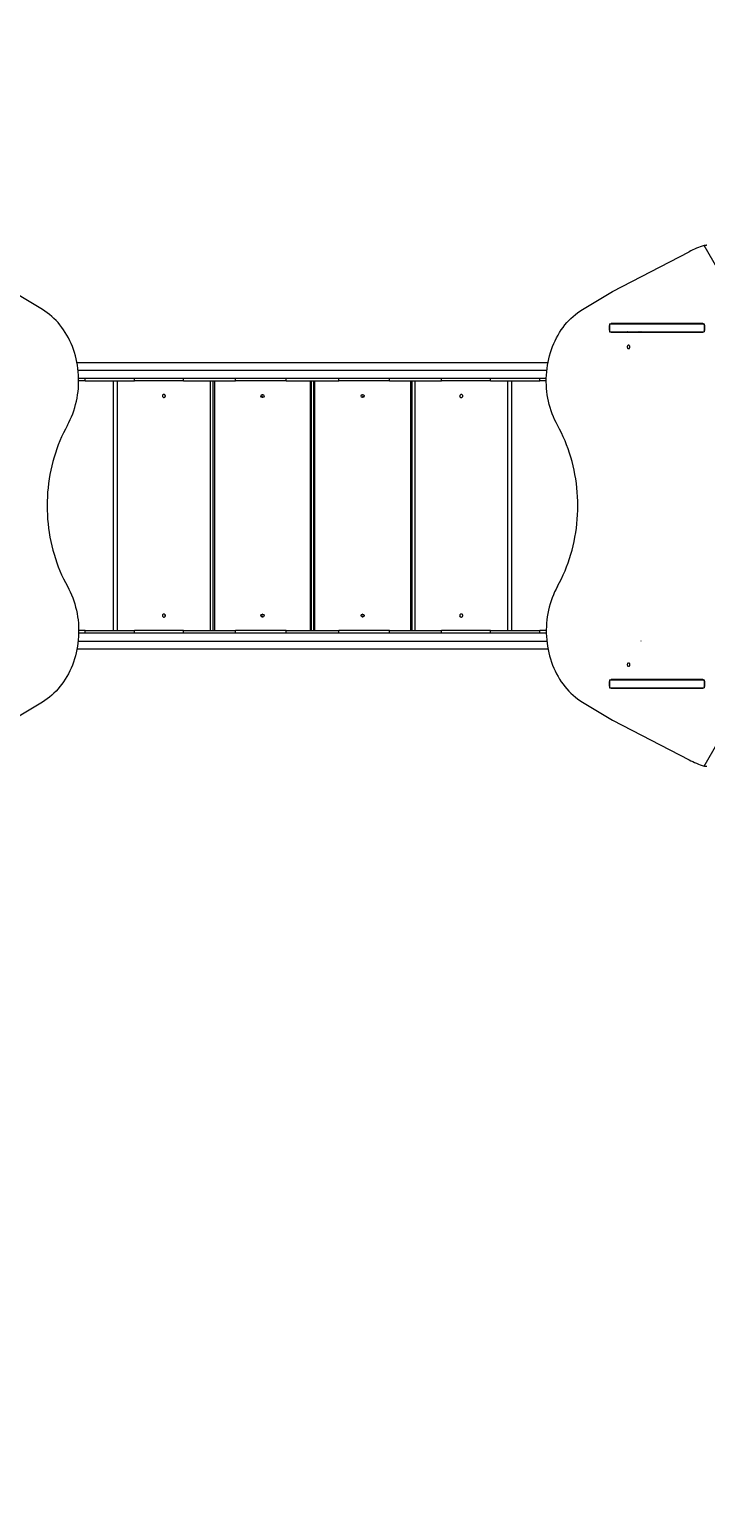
# Model space of a CAD drawing. Header units: millimetres. Extents: x -10881 to 8954, y -8695 to 5624.
# Drawn here: x -306 to 1445, y -3994 to -223 of the extents above; entities that cross this region are included whole.
import ezdxf

# ---------------------------------------------------------------- set-up
doc = ezdxf.new("R2010")
doc.units = ezdxf.units.MM
for name, color, linetype in [('DIKOM_ОБЪЕКТ', 7, 'Continuous'), ('DIKOM_РАЗМЕР_ЗОНА', 7, 'Continuous'), ('DIKOM_РАЗМЕР_ОБЪЕКТА', 7, 'Continuous')]:
    doc.layers.add(name, color=color, linetype=linetype)
doc.styles.add('style1', font='arial.ttf', dxfattribs={"width": 0.8})
doc.dimstyles.new('1-50', dxfattribs={"dimtxt": 300, "dimasz": 200, "dimexe": 100, "dimexo": 0, "dimgap": 100, "dimtad": 1, "dimtxsty": 'style1', "dimcen": 200, "dimclrd": 7, "dimclre": 7, "dimclrt": 7, "dimadec": 1, "dimazin": 2, "dimtfac": 1, "dimtmove": 0, "dimatfit": 2, "dimfxl": 0, "dimlwd": 25, "dimlwe": 18, "dimarcsym": 0})

# ---------------------------------------------------------------- blocks, each defined once
blk = doc.blocks.new('*D10')
at = {"layer": 'Defpoints', "color": 0, "transparency": 16777216}
for p in [(-7152.7, 2730.8), (7385.2, 911.3), (7385.2, -7693.8)]:
    blk.add_point(p, dxfattribs=at)
at = {"layer": 'DIKOM_РАЗМЕР_ОБЪЕКТА', "color": 7, "lineweight": 18, "transparency": 16777216}
for p, q in [((-7152.7, 2730.8), (-7152.7, -7793.8)), ((7385.2, 911.3), (7385.2, -7793.8))]:
    blk.add_line(p, q, dxfattribs=at)
at = {"layer": 'DIKOM_РАЗМЕР_ОБЪЕКТА', "color": 7, "lineweight": 25, "transparency": 16777216}
blk.add_line((-6952.7, -7693.8), (7185.2, -7693.8), dxfattribs=at)
at = {"layer": 'DIKOM_РАЗМЕР_ОБЪЕКТА', "color": 7, "transparency": 16777216}
for points in [[(-6952.7, -7660.4), (-6952.7, -7727.1), (-7152.7, -7693.8)], [(7185.2, -7660.4), (7185.2, -7727.1), (7385.2, -7693.8)]]:
    blk.add_solid(points, dxfattribs=at)
at = {"layer": 'DIKOM_РАЗМЕР_ОБЪЕКТА', "color": 7, "transparency": 16777216, "insert": (116.2, -7440.6), "char_height": 300, "attachment_point": 5, "style": 'style1'}
blk.add_mtext('14500', dxfattribs=at)
blk = doc.blocks.new('*D12')
at = {"layer": 'Defpoints', "color": 0, "transparency": 16777216}
for p in [(-9113.3, 3014), (8954.2, 2756.5), (8954.2, -8594.5)]:
    blk.add_point(p, dxfattribs=at)
at = {"layer": 'DIKOM_РАЗМЕР_ЗОНА', "color": 7, "lineweight": 18, "transparency": 16777216}
for p, q in [((-9113.3, 3014), (-9113.3, -8694.5)), ((8954.2, 2756.5), (8954.2, -8694.5))]:
    blk.add_line(p, q, dxfattribs=at)
at = {"layer": 'DIKOM_РАЗМЕР_ЗОНА', "color": 7, "lineweight": 25, "transparency": 16777216}
blk.add_line((-8913.3, -8594.5), (8754.2, -8594.5), dxfattribs=at)
at = {"layer": 'DIKOM_РАЗМЕР_ЗОНА', "color": 7, "transparency": 16777216}
for points in [[(-8913.3, -8561.2), (-8913.3, -8627.8), (-9113.3, -8594.5)], [(8754.2, -8561.2), (8754.2, -8627.8), (8954.2, -8594.5)]]:
    blk.add_solid(points, dxfattribs=at)
at = {"layer": 'DIKOM_РАЗМЕР_ЗОНА', "color": 7, "transparency": 16777216, "insert": (-79.6, -8341.3), "char_height": 300, "attachment_point": 5, "style": 'style1'}
blk.add_mtext('18000', dxfattribs=at)

msp = doc.modelspace()

# ---------------------------------------------------------------- linework, layer by layer
at = {"layer": 'DIKOM_ОБЪЕКТ', "color": 7, "linetype": 'Continuous', "lineweight": 15}
for p, q in [((1529.963, -937.792), (1440.547, -782.919)), ((1203.641, -901.562), (1402.032, -799.147)), ((-270.976, -948.635), (-348.953, -901.561)), ((1125.663, -948.635), (1203.641, -901.562)), ((1195.039, -992.544), (1195.039, -998.944)), ((1195.856, -992.544), (1195.039, -992.544)), ((1195.039, -998.944), (1195.856, -998.944)), ((1195.856, -985.244), (1195.856, -1006.244)), ((1195.856, -985.244), (1440.956, -985.244)), ((1195.856, -1006.244), (1440.956, -1006.244)), ((1436.054, -984.544), (1201.575, -984.544)), ((1201.575, -1006.944), (1436.054, -1006.944)), ((1272.484, -1006.244), (1272.484, -1006.944)), ((1277.342, -1006.243), (1277.342, -1006.244)), ((1277.344, -1006.242), (1277.344, -1006.244)), ((1277.348, -1006.46), (1277.344, -1006.244)), ((1284.918, -984.544), (1283.705, -985.244)), ((1292.09, -1006.944), (1292.09, -1006.244)), ((1295.384, -1006.944), (1295.384, -1006.244)), ((1314.918, -984.544), (1313.705, -985.244)), ((1421.903, -1006.244), (1421.903, -1006.944)), ((1440.956, -985.244), (1440.956, -1006.244)), ((1442.59, -998.944), (1442.59, -992.544)), ((-182.084, -1085.244), (1036.771, -1085.244)), ((1033.641, -1106.244), (-178.954, -1106.244)), ((1032.317, -1127.244), (-177.63, -1127.244)), ((-160.794, -1133.244), (-160.794, -1127.244)), ((-32.687, -1133.244), (-32.687, -1127.244)), ((94.041, -1133.244), (94.041, -1127.244)), ((228.487, -1133.244), (228.487, -1127.244)), ((359.303, -1133.244), (359.303, -1127.244)), ((495.882, -1133.244), (495.882, -1127.244)), ((626.694, -1133.244), (626.694, -1127.244)), ((761.132, -1133.244), (761.132, -1127.244)), ((887.849, -1133.244), (887.849, -1127.244)), ((1015.94, -1133.244), (1015.94, -1127.244)), ((-160.794, -1133.244), (-177.576, -1133.244)), ((-160.794, -1133.244), (-32.687, -1133.244)), ((-87.345, -1779.244), (-87.345, -1133.244)), ((-77.811, -1133.244), (-77.811, -1779.244)), ((94.041, -1133.244), (-32.687, -1133.244)), ((94.041, -1133.244), (228.487, -1133.244)), ((163.457, -1779.244), (163.457, -1133.244)), ((170.53, -1779.244), (170.53, -1133.244)), ((173.481, -1133.244), (173.481, -1779.244)), ((359.303, -1133.244), (228.487, -1133.244)), ((359.303, -1133.244), (495.882, -1133.244)), ((422.515, -1779.244), (422.515, -1133.244)), ((424.887, -1779.244), (424.887, -1133.244)), ((430.312, -1133.244), (430.312, -1779.244)), ((432.716, -1133.244), (432.716, -1779.244)), ((626.694, -1133.244), (495.882, -1133.244)), ((626.694, -1133.244), (761.132, -1133.244)), ((681.723, -1779.244), (681.723, -1133.244)), ((684.679, -1133.244), (684.679, -1779.244)), ((691.783, -1133.244), (691.783, -1779.244)), ((887.849, -1133.244), (761.132, -1133.244)), ((887.849, -1133.244), (1015.94, -1133.244)), ((932.974, -1779.244), (932.974, -1133.244)), ((942.576, -1133.244), (942.576, -1779.244)), ((1032.264, -1133.244), (1015.94, -1133.244)), ((-178.954, -1806.244), (1033.641, -1806.244)), ((-177.63, -1785.244), (1032.317, -1785.244)), ((-160.794, -1779.244), (-177.576, -1779.244)), ((-160.794, -1779.244), (-32.687, -1779.244)), ((-160.794, -1785.244), (-160.794, -1779.244)), ((94.041, -1779.244), (-32.687, -1779.244)), ((-32.687, -1785.244), (-32.687, -1779.244)), ((94.041, -1779.244), (228.487, -1779.244)), ((94.041, -1785.244), (94.041, -1779.244)), ((359.303, -1779.244), (228.487, -1779.244)), ((228.487, -1785.244), (228.487, -1779.244)), ((359.303, -1779.244), (495.882, -1779.244)), ((359.303, -1785.244), (359.303, -1779.244)), ((626.694, -1779.244), (495.882, -1779.244)), ((495.882, -1785.244), (495.882, -1779.244)), ((626.694, -1779.244), (761.132, -1779.244)), ((626.694, -1785.244), (626.694, -1779.244)), ((887.849, -1779.244), (761.132, -1779.244)), ((761.132, -1785.244), (761.132, -1779.244)), ((887.849, -1779.244), (1015.94, -1779.244)), ((887.849, -1785.244), (887.849, -1779.244)), ((1032.264, -1779.244), (1015.94, -1779.244)), ((1015.94, -1785.244), (1015.94, -1779.244)), ((1277.348, -1806.458), (1277.344, -1806.244)), ((1036.771, -1827.244), (-182.084, -1827.244)), ((1195.039, -1913.544), (1195.039, -1919.944)), ((1195.856, -1913.544), (1195.039, -1913.544)), ((1195.039, -1919.944), (1195.856, -1919.944)), ((1195.856, -1906.244), (1195.856, -1927.244)), ((1195.856, -1906.244), (1440.956, -1906.244)), ((1436.054, -1905.544), (1201.575, -1905.544)), ((1243.055, -1906.244), (1207.551, -1906.244)), ((1272.484, -1905.544), (1272.484, -1906.244)), ((1277.343, -1906.458), (1277.343, -1906.463)), ((1277.343, -1906.464), (1277.343, -1906.463)), ((1277.348, -1906.458), (1277.344, -1906.244)), ((1277.348, -1906.47), (1277.348, -1906.467)), ((1292.09, -1906.244), (1292.09, -1905.544)), ((1295.384, -1906.244), (1295.384, -1905.544)), ((1421.903, -1905.544), (1421.903, -1906.244)), ((1440.956, -1906.244), (1440.956, -1927.244)), ((1442.59, -1919.944), (1442.59, -1913.544)), ((1195.856, -1927.244), (1440.956, -1927.244)), ((1201.575, -1927.944), (1436.054, -1927.944)), ((1283.642, -1927.244), (1284.854, -1927.944)), ((1313.639, -1927.244), (1314.851, -1927.944)), ((-270.976, -1963.853), (-348.953, -2010.927)), ((1125.663, -1963.853), (1203.641, -2010.927)), ((1440.547, -2129.569), (1529.623, -1975.286)), ((1203.641, -2010.927), (1402.032, -2113.342))]:
    msp.add_line(p, q, dxfattribs=at)
at = {"layer": 'DIKOM_ОБЪЕКТ', "color": 7, "linetype": 'Continuous', "lineweight": 15, "flags": 128}
for points in [[(-206.647, -1247.915), (-202.834, -1240.748), (-199.269, -1233.393), (-195.957, -1225.861), (-192.905, -1218.168), (-190.117, -1210.325), (-187.6, -1202.347), (-185.356, -1194.247), (-183.391, -1186.039), (-181.706, -1177.739), (-180.306, -1169.359), (-179.193, -1160.916), (-178.369, -1152.423), (-177.835, -1143.895), (-177.592, -1135.348), (-177.64, -1126.795), (-177.98, -1118.253), (-178.61, -1109.735), (-179.531, -1101.257), (-180.739, -1092.833), (-182.233, -1084.478), (-184.011, -1076.207), (-186.07, -1068.033), (-188.404, -1059.972), (-191.012, -1052.037), (-193.888, -1044.243), (-197.027, -1036.601), (-200.423, -1029.127), (-204.072, -1021.833), (-207.965, -1014.731), (-212.098, -1007.834), (-216.461, -1001.154), (-221.049, -994.703), (-225.852, -988.491), (-230.863, -982.531), (-236.073, -976.831), (-241.473, -971.402), (-247.052, -966.254), (-252.803, -961.394), (-258.714, -956.833), (-264.775, -952.578), (-270.976, -948.635)], [(1061.334, -1247.915), (1057.521, -1240.748), (1053.956, -1233.393), (1050.644, -1225.861), (1047.592, -1218.168), (1044.805, -1210.325), (1042.287, -1202.347), (1040.043, -1194.247), (1038.078, -1186.039), (1036.394, -1177.739), (1034.994, -1169.36), (1033.881, -1160.916), (1033.056, -1152.423), (1032.522, -1143.895), (1032.279, -1135.348), (1032.327, -1126.795), (1032.667, -1118.253), (1033.298, -1109.735), (1034.218, -1101.257), (1035.426, -1092.833), (1036.921, -1084.478), (1038.699, -1076.207), (1040.757, -1068.033), (1043.092, -1059.972), (1045.699, -1052.037), (1048.575, -1044.243), (1051.714, -1036.601), (1055.111, -1029.127), (1058.759, -1021.833), (1062.653, -1014.731), (1066.785, -1007.834), (1071.149, -1001.154), (1075.736, -994.703), (1080.54, -988.491), (1085.551, -982.531), (1090.76, -976.831), (1096.16, -971.402), (1101.74, -966.254), (1107.49, -961.395), (1113.401, -956.833), (1119.462, -952.578), (1125.663, -948.635)], [(1313.706, -985.244), (1314.509, -984.781), (1314.918, -984.544)], [(1320.918, -984.544), (1320.758, -984.637), (1319.981, -985.086), (1319.706, -985.244)], [(1319.706, -985.244), (1319.982, -985.085), (1320.759, -984.636), (1320.918, -984.544)], [(1245.285, -1040.844), (1244.272, -1041.023), (1243.341, -1041.543), (1242.568, -1042.363), (1242.015, -1043.417), (1241.727, -1044.618), (1241.727, -1045.871), (1242.015, -1047.072), (1242.568, -1048.126), (1243.341, -1048.946), (1244.272, -1049.466), (1245.285, -1049.644), (1246.298, -1049.466), (1247.228, -1048.946), (1248.002, -1048.126), (1248.555, -1047.072), (1248.843, -1045.871), (1248.843, -1044.618), (1248.555, -1043.417), (1248.002, -1042.363), (1247.228, -1041.543), (1246.298, -1041.023), (1245.285, -1040.844)], [(42.823, -1176.244), (43.961, -1176.067), (44.997, -1175.549), (45.841, -1174.738), (46.416, -1173.706), (46.672, -1172.543), (46.586, -1171.354), (46.166, -1170.244), (45.448, -1169.312), (44.498, -1168.64), (43.398, -1168.289), (42.247, -1168.289), (41.148, -1168.64), (40.197, -1169.312), (39.48, -1170.244), (39.059, -1171.354), (38.973, -1172.543), (39.229, -1173.706), (39.805, -1174.738), (40.648, -1175.549), (41.685, -1176.067), (42.823, -1176.244)], [(812.378, -1168.244), (811.241, -1168.422), (810.204, -1168.939), (809.361, -1169.75), (808.786, -1170.783), (808.53, -1171.945), (808.616, -1173.134), (809.036, -1174.244), (809.753, -1175.177), (810.704, -1175.848), (811.803, -1176.2), (812.953, -1176.2), (814.053, -1175.848), (815.003, -1175.177), (815.72, -1174.244), (816.141, -1173.134), (816.226, -1171.945), (815.971, -1170.783), (815.395, -1169.75), (814.552, -1168.939), (813.516, -1168.422), (812.378, -1168.244)], [(-206.647, -1247.915), (-211.88, -1257.642), (-216.86, -1267.565), (-221.583, -1277.676), (-226.044, -1287.963), (-230.237, -1298.417), (-234.16, -1309.027), (-237.808, -1319.784), (-241.178, -1330.675), (-244.265, -1341.691), (-247.069, -1352.82), (-249.584, -1364.052), (-251.81, -1375.375), (-253.743, -1386.779), (-255.382, -1398.251), (-256.725, -1409.781), (-257.771, -1421.356), (-258.519, -1432.966), (-258.969, -1444.6), (-259.118, -1456.244), (-258.969, -1467.889), (-258.519, -1479.522), (-257.771, -1491.133), (-256.725, -1502.708), (-255.382, -1514.238), (-253.743, -1525.71), (-251.81, -1537.113), (-249.584, -1548.436), (-247.069, -1559.668), (-244.265, -1570.798), (-241.178, -1581.813), (-237.808, -1592.705), (-234.16, -1603.461), (-230.237, -1614.072), (-226.044, -1624.526), (-221.583, -1634.813), (-216.86, -1644.923), (-211.88, -1654.847), (-206.647, -1664.574)], [(1061.334, -1664.574), (1066.567, -1654.847), (1071.548, -1644.923), (1076.27, -1634.813), (1080.731, -1624.526), (1084.924, -1614.072), (1088.847, -1603.461), (1092.495, -1592.705), (1095.865, -1581.814), (1098.953, -1570.798), (1101.756, -1559.668), (1104.271, -1548.436), (1106.497, -1537.113), (1108.43, -1525.71), (1110.069, -1514.238), (1111.413, -1502.708), (1112.459, -1491.133), (1113.207, -1479.522), (1113.656, -1467.889), (1113.806, -1456.244), (1113.656, -1444.6), (1113.207, -1432.966), (1112.459, -1421.356), (1111.413, -1409.781), (1110.069, -1398.251), (1108.43, -1386.779), (1106.497, -1375.376), (1104.271, -1364.052), (1101.756, -1352.821), (1098.953, -1341.691), (1095.865, -1330.675), (1092.495, -1319.784), (1088.847, -1309.028), (1084.924, -1298.417), (1080.731, -1287.963), (1076.27, -1277.676), (1071.548, -1267.565), (1066.567, -1257.642), (1061.334, -1247.915)], [(-206.647, -1664.574), (-202.834, -1671.741), (-199.269, -1679.096), (-195.957, -1686.627), (-192.905, -1694.321), (-190.117, -1702.164), (-187.6, -1710.142), (-185.356, -1718.242), (-183.391, -1726.449), (-181.706, -1734.75), (-180.306, -1743.129), (-179.193, -1751.573), (-178.369, -1760.066), (-177.835, -1768.593), (-177.592, -1777.141), (-177.64, -1785.693), (-177.98, -1794.236), (-178.61, -1802.754), (-179.531, -1811.232), (-180.739, -1819.656), (-182.233, -1828.011), (-184.011, -1836.282), (-186.07, -1844.455), (-188.404, -1852.516), (-191.012, -1860.451), (-193.888, -1868.246), (-197.027, -1875.887), (-200.423, -1883.362), (-204.072, -1890.656), (-207.965, -1897.758), (-212.098, -1904.655), (-216.461, -1911.335), (-221.049, -1917.786), (-225.852, -1923.997), (-230.863, -1929.958), (-236.073, -1935.658), (-241.473, -1941.087), (-247.052, -1946.235), (-252.803, -1951.094), (-258.714, -1955.655), (-264.775, -1959.911), (-270.976, -1963.853)], [(1061.334, -1664.574), (1057.521, -1671.741), (1053.956, -1679.096), (1050.644, -1686.627), (1047.592, -1694.321), (1044.805, -1702.164), (1042.287, -1710.142), (1040.043, -1718.242), (1038.078, -1726.449), (1036.394, -1734.75), (1034.994, -1743.129), (1033.881, -1751.573), (1033.056, -1760.066), (1032.522, -1768.593), (1032.279, -1777.141), (1032.327, -1785.694), (1032.667, -1794.236), (1033.298, -1802.754), (1034.218, -1811.232), (1035.426, -1819.656), (1036.921, -1828.011), (1038.699, -1836.282), (1040.757, -1844.455), (1043.092, -1852.517), (1045.699, -1860.451), (1048.575, -1868.246), (1051.714, -1875.887), (1055.111, -1883.362), (1058.759, -1890.656), (1062.653, -1897.758), (1066.785, -1904.655), (1071.149, -1911.335), (1075.736, -1917.786), (1080.54, -1923.997), (1085.551, -1929.958), (1090.76, -1935.658), (1096.16, -1941.087), (1101.74, -1946.235), (1107.49, -1951.094), (1113.401, -1955.656), (1119.462, -1959.911), (1125.663, -1963.853)], [(42.823, -1744.244), (43.961, -1744.067), (44.997, -1743.549), (45.841, -1742.738), (46.416, -1741.706), (46.672, -1740.543), (46.586, -1739.354), (46.166, -1738.244), (45.448, -1737.312), (44.498, -1736.64), (43.398, -1736.289), (42.247, -1736.289), (41.148, -1736.64), (40.197, -1737.312), (39.48, -1738.244), (39.059, -1739.354), (38.973, -1740.543), (39.229, -1741.706), (39.805, -1742.738), (40.648, -1743.549), (41.685, -1744.067), (42.823, -1744.244)], [(812.378, -1736.244), (811.241, -1736.422), (810.204, -1736.939), (809.361, -1737.75), (808.786, -1738.783), (808.53, -1739.945), (808.616, -1741.134), (809.036, -1742.244), (809.753, -1743.177), (810.704, -1743.848), (811.803, -1744.2), (812.953, -1744.2), (814.053, -1743.848), (815.003, -1743.177), (815.72, -1742.244), (816.141, -1741.134), (816.226, -1739.945), (815.971, -1738.783), (815.395, -1737.75), (814.552, -1736.939), (813.516, -1736.422), (812.378, -1736.244)], [(1245.285, -1862.844), (1244.272, -1863.023), (1243.341, -1863.543), (1242.568, -1864.363), (1242.015, -1865.417), (1241.727, -1866.618), (1241.727, -1867.871), (1242.015, -1869.072), (1242.568, -1870.126), (1243.341, -1870.946), (1244.272, -1871.466), (1245.285, -1871.644), (1246.298, -1871.466), (1247.228, -1870.946), (1248.002, -1870.126), (1248.555, -1869.072), (1248.843, -1867.871), (1248.843, -1866.618), (1248.555, -1865.417), (1248.002, -1864.363), (1247.228, -1863.543), (1246.298, -1863.023), (1245.285, -1862.844)], [(1232.344, -1906.251), (1232.158, -1906.252), (1231.616, -1906.252), (1230.757, -1906.252), (1229.644, -1906.252), (1228.361, -1906.252), (1227.002, -1906.252), (1225.669, -1906.252), (1224.46, -1906.252), (1223.465, -1906.252), (1222.758, -1906.252), (1222.39, -1906.252), (1222.39, -1906.251), (1222.758, -1906.251), (1223.465, -1906.251), (1224.46, -1906.251), (1225.669, -1906.251), (1227.002, -1906.251), (1228.361, -1906.251), (1229.644, -1906.251), (1230.757, -1906.251), (1231.616, -1906.251), (1232.158, -1906.251), (1232.344, -1906.251)], [(1314.866, -1927.944), (1314.319, -1927.629), (1313.654, -1927.244)], [(1319.654, -1927.244), (1320.077, -1927.489), (1320.866, -1927.944)], [(1320.87, -1927.944), (1320.079, -1927.487), (1319.658, -1927.244)], [(1319.703, -1927.244), (1320.102, -1927.475), (1320.916, -1927.944)], [(1320.92, -1927.944), (1320.104, -1927.474), (1319.707, -1927.244)]]:
    msp.add_lwpolyline(points, dxfattribs=at)
at = {"layer": 'DIKOM_ОБЪЕКТ', "color": 7, "linetype": 'Continuous', "lineweight": 15}
for centre in [(298.001, -1172.255), (557.217, -1172.233), (298.001, -1740.255), (557.217, -1740.233)]:
    msp.add_circle(centre, 3.989, dxfattribs=at)
for centre, radius, start, end in [((1513.984, -1011.046), 239.655, 107.844052, 117.848759), ((1204.441, -992.505), 9.402, 155.936468, 180.239869), ((1204.441, -998.984), 9.402, 179.760131, 204.063532), ((1201.612, -990.14), 5.596, 90.373203, 118.969067), ((1201.612, -1001.349), 5.596, 241.030933, 269.626797), ((1210.261, -990.14), 5.596, 90.373203, 118.969067), ((1210.261, -1001.349), 5.596, 241.029398, 269.626767), ((1243.17, -1008.699), 2.456, 92.270831, 134.421751), ((1272.582, -1008.699), 2.456, 92.270831, 134.421751), ((1436.018, -990.14), 5.596, 61.030933, 89.626797), ((1436.018, -1001.349), 5.596, 270.373203, 298.969067), ((1433.534, -992.443), 9.057, 359.357891, 34.963204), ((1433.534, -999.046), 9.057, 325.036796, 0.642109), ((300.387, -1172.244), 4.004, 107.491556, 252.508444), ((554.798, -1172.244), 4.004, 287.733914, 72.266086), ((50.164, -1172.244), 4.129, 157.15582, 202.84418), ((805.003, -1172.244), 4.13, 337.754608, 22.245392), ((50.164, -1740.244), 4.129, 157.15582, 202.84418), ((300.387, -1740.244), 4.004, 107.491556, 252.508444), ((554.798, -1740.244), 4.004, 287.733914, 72.266086), ((805.003, -1740.244), 4.13, 337.754608, 22.245392), ((1204.441, -1913.505), 9.402, 155.936468, 180.239869), ((1204.441, -1919.984), 9.402, 179.760131, 204.063532), ((1201.612, -1911.14), 5.596, 90.373203, 118.969067), ((1210.261, -1911.14), 5.596, 90.373203, 118.969067), ((1243.17, -1903.79), 2.456, 225.578249, 267.729169), ((1272.582, -1903.79), 2.456, 225.578249, 267.729169), ((1436.018, -1911.14), 5.596, 61.030933, 89.626797), ((1433.534, -1913.443), 9.057, 359.357891, 34.963204), ((1433.534, -1920.046), 9.057, 325.036796, 0.642109), ((1201.612, -1922.349), 5.596, 241.030933, 269.626797), ((1210.261, -1922.349), 5.596, 241.030933, 269.626797), ((1436.018, -1922.349), 5.596, 270.373203, 298.969067), ((1513.984, -1901.443), 239.655, 242.151241, 252.155942)]:
    msp.add_arc(centre, radius, start, end, dxfattribs=at)
for points, knots in [([(1440.547, -782.919), (1441.084, -782.76), (1442.159, -782.44), (1444.043, -782.029), (1445.802, -781.739), (1447.01, -781.615), (1447.517, -781.606), (1447.672, -781.603)], [0, 0, 0, 0, 0.23411819, 0.46846853, 0.69519453, 0.90660679, 1, 1, 1, 1]), ([(1447.672, -2130.886), (1447.322, -2130.873), (1446.621, -2130.848), (1445.137, -2130.649), (1443.504, -2130.349), (1441.888, -2129.974), (1440.973, -2129.698), (1440.547, -2129.569)], [0, 0, 0, 0, 0.19676252, 0.39331011, 0.59577488, 0.8115744, 1, 1, 1, 1])]:
    msp.add_open_spline(points, degree=3, knots=knots, dxfattribs=at)

# ---------------------------------------------------------------- dimensions: what is measured, and where the dimension line sits
at = {"layer": 'DIKOM_РАЗМЕР_ЗОНА'}
dim = msp.add_linear_dim(base=(8954.2, -8594.513), p1=(-9113.319, 3014.045), p2=(8954.2, 2756.48), text='18000', dimstyle='1-50', dxfattribs=at)
dim.commit()
dim.dimension.update_dxf_attribs({"geometry": '*D12', "text_midpoint": (-79.559, -8594.513), "dimtype": 160})
at = {"layer": 'DIKOM_РАЗМЕР_ОБЪЕКТА'}
dim = msp.add_linear_dim(base=(7385.217, -7693.766), p1=(-7152.73, 2730.795), p2=(7385.217, 911.281), text='14500', dimstyle='1-50', dxfattribs=at)
dim.commit()
dim.dimension.update_dxf_attribs({"geometry": '*D10', "text_midpoint": (116.244, -7693.766), "dimtype": 160})

doc.saveas('drawing.dxf')
